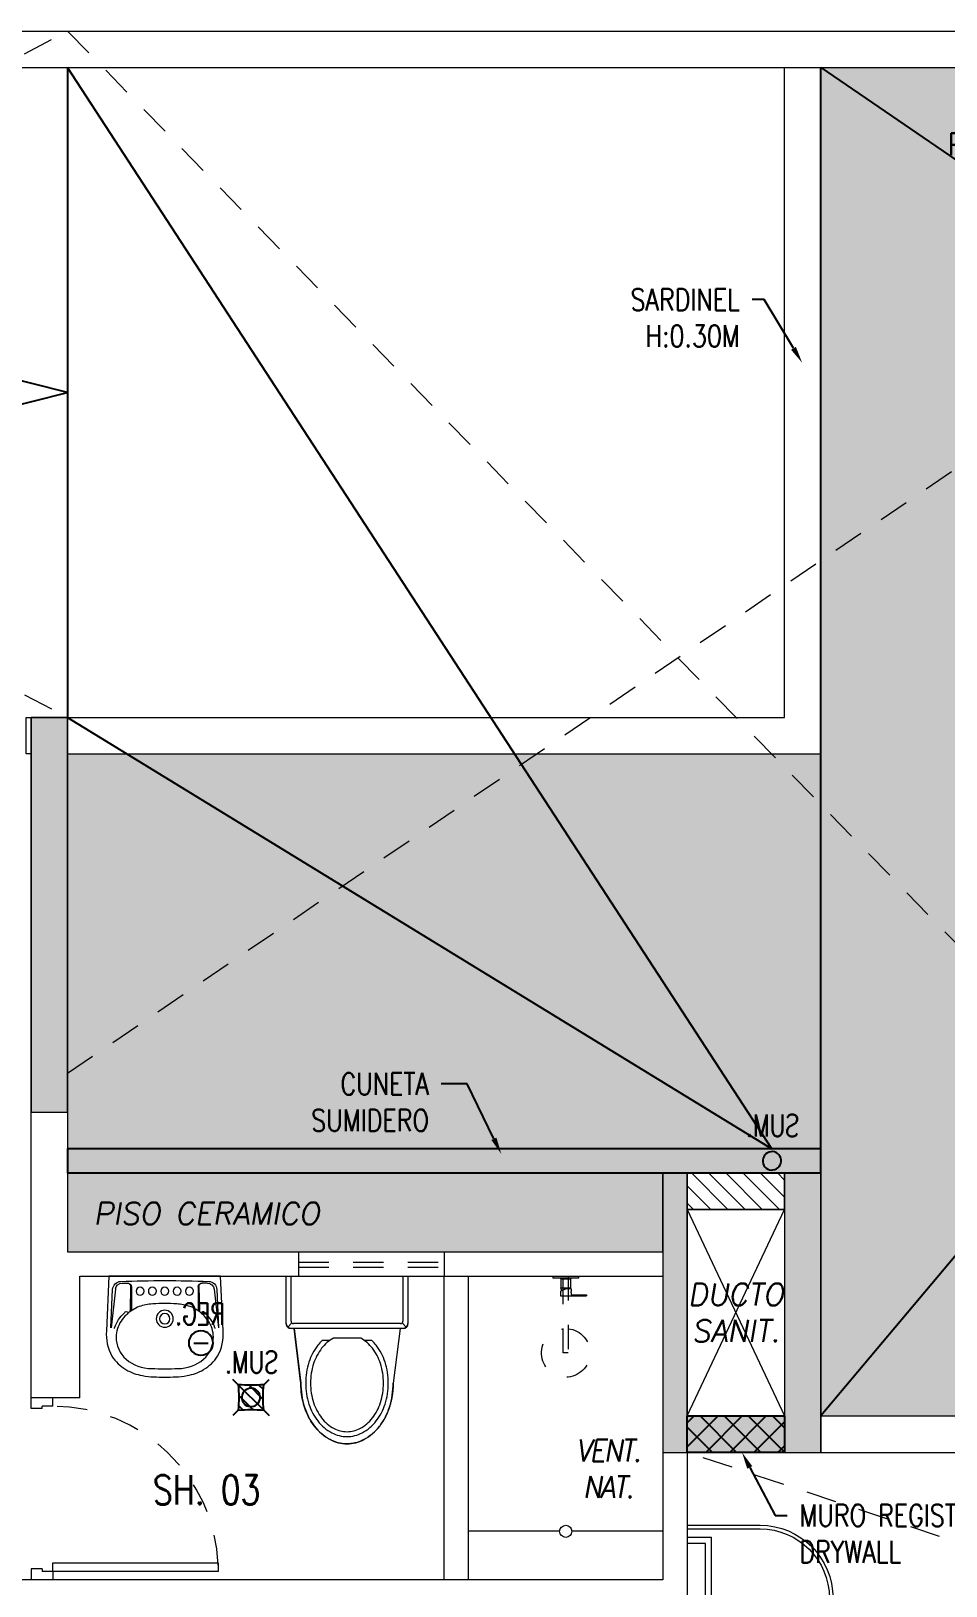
# Model space of a CAD drawing. Header units: millimetres. Extents: x -3 to 53, y -110 to 39.
# Drawn here: x 16.6 to 20.36, y -73.06 to -66.66 of the extents above; entities that cross this region are included whole.
import ezdxf
from ezdxf import colors
from ezdxf.entities.mleader import LeaderData, LeaderLine
from ezdxf.enums import TextEntityAlignment as Align
from ezdxf.math import Vec2, Vec3

# ---------------------------------------------------------------- set-up
doc = ezdxf.new("R2010")
doc.units = ezdxf.units.MM
doc.linetypes.add('HIDDEN2', pattern=[0.1875, 0.125, -0.0625])
for name, color, linetype in [('A-EST HATCH', 8, 'Continuous'), ('A-EST PLACAS', 8, 'Continuous'), ('A-EST VIGAS', 8, 'HIDDEN2'), ('A-JARDIN', 8, 'Continuous'), ('A-LINEAS', 8, 'Continuous'), ('A-MURO BAJO', 8, 'Continuous'), ('A-MURO_P14', 8, 'Continuous'), ('A-PROYECCIONES', 8, 'HIDDEN2'), ('A-SANITARIOS', 8, 'Continuous'), ('A-TEXTO-ACABADO PISO', 8, 'Continuous'), ('A-TEXTO-INDICACIONES', 8, 'Continuous'), ('DLP_MOBILIARIO', 8, 'Continuous'), ('DLP_MOBILIARIO FIJO', 8, 'Continuous'), ('DLP_TEXTO AMBIENTE', 8, 'Continuous')]:
    doc.layers.add(name, color=color, linetype=linetype)
doc.layers.add('A-MUROS', color=8, linetype='Continuous', lineweight=30)
doc.styles.add('ROMANS', font='ROMANS.shx', dxfattribs={"oblique": 10})
doc.styles.add('TXT_COTAS', font='romans.shx', dxfattribs={"width": 0.8})

# ---------------------------------------------------------------- blocks, each defined once
blk = doc.blocks.new('TEXTO DUCTOS PT')
at = {"layer": 'A-TEXTO-INDICACIONES', "insert": (18.15, -5.75, 0), "char_height": 0.09, "width": 0.4157, "attachment_point": 5, "style": 'ROMANS'}
blk.add_mtext('\\pxsm1,t16;DUCTO SANIT.', dxfattribs=at)
blk = doc.blocks.new('*U255')
at = {"color": 8}
for p, q in [((-0.0526, 0.0526), (-0.0746, 0.0746)), ((0.0526, 0.0526), (0.0746, 0.0746)), ((-0.0526, -0.0526), (0.0526, 0.0526)), ((-0.051, 0.0331), (-0.0331, 0.051)), ((-0.0501, -0.008), (0.008, 0.05)), ((-0.008, -0.05), (0.0501, 0.008)), ((-0.0526, -0.0526), (-0.0746, -0.0746)), ((0.0331, -0.051), (0.051, -0.0331)), ((0.0526, -0.0526), (0.0746, -0.0746))]:
    blk.add_line(p, q, dxfattribs=at)
for centre, major_axis, start_param, end_param in [((0, 0.5882), (0.1673, 0.5115), 3.359812, 3.55544), ((-0.5912, 0), (-0.5144, 0.1682), 3.360366, 3.554886), ((0, 0), (0.0118, 0.036), 5.813820330443059, 12.09700563762265), ((0.5912, 0), (-0.5144, 0.1682), 0.218773, 0.413293), ((0, -0.5882), (-0.5115, 0.1673), -1.352577, -1.156949)]:
    blk.add_ellipse(centre, major_axis=major_axis, ratio=1, start_param=start_param, end_param=end_param, dxfattribs=at)
at = {"layer": 'A-TEXTO-INDICACIONES', "color": 8, "style": 'ROMANS', "width": 0.75}
blk.add_text('SUM.', height=0.09, dxfattribs=at).set_placement((-0.1125, 0.1003))
blk = doc.blocks.new('*U257')
at = {"color": 8, "linetype": 'Continuous'}
blk.add_line((0.0296, 0), (-0.0296, 0), dxfattribs=at)
blk.add_circle((0, 0), 0.05, dxfattribs=at)
at = {"layer": 'A-TEXTO-INDICACIONES', "color": 8, "style": 'ROMANS', "width": 0.75}
blk.add_text('REG.', height=0.09, dxfattribs=at).set_placement((-0.0994, 0.0744))
blk = doc.blocks.new('*U256')
at = {"color": 8}
blk.add_ellipse((0, 0), major_axis=(0.0118, 0.036), ratio=1, start_param=5.813820330443059, end_param=12.09700563762265, dxfattribs=at)
at = {"layer": 'A-TEXTO-INDICACIONES', "color": 8, "style": 'ROMANS', "width": 0.75}
blk.add_text('SUM.', height=0.09, dxfattribs=at).set_placement((-0.1125, 0.1003))
blk = doc.blocks.new('TEXTO AMBIENTES AZ')
at = {"layer": 'A-TEXTO-ACABADO PISO', "color": 8, "lineweight": 0, "insert": (15.9724, -5.2967), "char_height": 0.09, "attachment_point": 2, "style": 'ROMANS'}
blk.add_mtext_dynamic_manual_height_columns('PISO CERAMICO', width=1.20225, gutter_width=12.5, heights=[0], dxfattribs=at)
at = {"layer": 'DLP_TEXTO AMBIENTE', "color": 8, "lineweight": 0, "style": 'ROMANS', "width": 0.8}
blk.add_text('SH. 03', height=0.12, dxfattribs=at).set_placement((15.9725, -6.5393), align=Align.CENTER)
blk = doc.blocks.new('SIFON JET_PLANTA')
at = {"color": 8, "lineweight": 0}
for p, q in [((-0.215, 0.2181, 0), (-0.44, 0.19, 0)), ((-0.215, -0.23, 0), (-0.215, 0.23, 0)), ((-0.2091, 0.2441, 0), (-0.1921, 0.2271, 0)), ((-0.195, 0.25, 0), (0, 0.25, 0)), ((-0.195, -0.22, 0), (-0.195, 0.22, 0)), ((-0.185, 0.23, 0), (0, 0.23, 0)), ((0, 0.25, 0), (0, -0.25, 0)), ((-0.265, 0.0718, 0), (-0.265, 0.1028, 0)), ((-0.255, -0.0562, 0), (-0.255, 0.0562, 0)), ((-0.265, -0.1028, 0), (-0.265, -0.0718, 0)), ((-0.215, -0.2181, 0), (-0.44, -0.19, 0)), ((-0.2091, -0.2441, 0), (-0.1921, -0.2271, 0)), ((0, -0.25, 0), (-0.195, -0.25, 0)), ((0, -0.23, 0), (-0.185, -0.23, 0))]:
    blk.add_line(p, q, dxfattribs=at)
at = {"color": 8, "lineweight": 0, "extrusion": (-2.64698e-23, 6.61744e-24, -1)}
for p, q in [((-0.4322, 0.191, 0), (-0.215, 0.2181, 0)), ((-0.215, 0.2278, 0), (-0.2149, 0.2323, 0)), ((-0.215, 0.2234, 0), (-0.215, 0.2278, 0)), ((-0.215, 0.2181, 0), (-0.215, 0.2234, 0)), ((-0.2149, 0.2323, 0), (-0.2142, 0.2356, 0)), ((-0.2142, 0.2356, 0), (-0.2129, 0.239, 0)), ((-0.2129, 0.239, 0), (-0.211, 0.2419, 0)), ((-0.211, 0.2419, 0), (-0.2091, 0.2441, 0)), ((-0.2091, 0.2441, 0), (-0.2077, 0.2455, 0)), ((-0.2077, 0.2455, 0), (-0.2055, 0.247, 0)), ((-0.2055, 0.247, 0), (-0.2007, 0.2492, 0)), ((-0.2007, 0.2492, 0), (-0.195, 0.25, 0)), ((-0.195, 0.25, 0), (-0.195, 0.25, 0)), ((-0.195, 0.25, 0), (-0.1605, 0.25, 0)), ((-0.1605, 0.25, 0), (-0.0975, 0.25, 0)), ((-0.0975, 0.25, 0), (-0.0323, 0.25, 0)), ((-0.0323, 0.25, 0), (0, 0.25, 0)), ((0, 0.25, 0), (0, -0.25, 0)), ((-0.6251, 0.1276, 0), (-0.6206, 0.1314, 0)), ((-0.6206, 0.1314, 0), (-0.6168, 0.1344, 0)), ((-0.6168, 0.1344, 0), (-0.6106, 0.1389, 0)), ((-0.6106, 0.1389, 0), (-0.6061, 0.142, 0)), ((-0.6061, 0.142, 0), (-0.6, 0.1461, 0)), ((-0.6, 0.1461, 0), (-0.5963, 0.1484, 0)), ((-0.5963, 0.1484, 0), (-0.5908, 0.1517, 0)), ((-0.5908, 0.1517, 0), (-0.5862, 0.1543, 0)), ((-0.5862, 0.1543, 0), (-0.5794, 0.158, 0)), ((-0.5794, 0.158, 0), (-0.5693, 0.1629, 0)), ((-0.5693, 0.1629, 0), (-0.5517, 0.1703, 0)), ((-0.5517, 0.1703, 0), (-0.5465, 0.1722, 0)), ((-0.5465, 0.1722, 0), (-0.5385, 0.1749, 0)), ((-0.5385, 0.1749, 0), (-0.5346, 0.176, 0)), ((-0.5346, 0.176, 0), (-0.5265, 0.1784, 0)), ((-0.5265, 0.1784, 0), (-0.5216, 0.1797, 0)), ((-0.5216, 0.1797, 0), (-0.5148, 0.1813, 0)), ((-0.5148, 0.1813, 0), (-0.5079, 0.1829, 0)), ((-0.5079, 0.1829, 0), (-0.5016, 0.1842, 0)), ((-0.5016, 0.1842, 0), (-0.4865, 0.1867, 0)), ((-0.4865, 0.1867, 0), (-0.4763, 0.188, 0)), ((-0.4763, 0.188, 0), (-0.4726, 0.1884, 0)), ((-0.4726, 0.1884, 0), (-0.4636, 0.1892, 0)), ((-0.4636, 0.1892, 0), (-0.4549, 0.1897, 0)), ((-0.4549, 0.1897, 0), (-0.449, 0.1899, 0)), ((-0.449, 0.1899, 0), (-0.44, 0.19, 0)), ((-0.44, 0.19, 0), (-0.4322, 0.191, 0)), ((-0.6779, 0.0582, 0), (-0.6745, 0.0655, 0)), ((-0.6745, 0.0655, 0), (-0.6722, 0.0699, 0)), ((-0.6745, 0.0655, 0), (-0.6745, 0.0655, 0)), ((-0.6722, 0.0699, 0), (-0.6705, 0.0728, 0)), ((-0.6705, 0.0728, 0), (-0.669, 0.0755, 0)), ((-0.669, 0.0755, 0), (-0.6672, 0.0785, 0)), ((-0.6672, 0.0785, 0), (-0.665, 0.082, 0)), ((-0.665, 0.082, 0), (-0.6634, 0.0845, 0)), ((-0.6634, 0.0845, 0), (-0.6611, 0.088, 0)), ((-0.6611, 0.088, 0), (-0.657, 0.0936, 0)), ((-0.657, 0.0936, 0), (-0.6534, 0.0984, 0)), ((-0.657, 0.0936, 0), (-0.657, 0.0936, 0)), ((-0.6534, 0.0984, 0), (-0.6503, 0.1023, 0)), ((-0.6534, 0.0984, 0), (-0.6534, 0.0984, 0)), ((-0.6503, 0.1023, 0), (-0.6453, 0.108, 0)), ((-0.6453, 0.108, 0), (-0.6386, 0.1152, 0)), ((-0.6386, 0.1152, 0), (-0.6326, 0.121, 0)), ((-0.6326, 0.121, 0), (-0.6299, 0.1235, 0)), ((-0.6299, 0.1235, 0), (-0.6251, 0.1276, 0)), ((-0.69, 0, 0), (-0.6899, 0.0044, 0)), ((-0.6899, 0.0044, 0), (-0.6897, 0.0096, 0)), ((-0.6897, 0.0096, 0), (-0.6893, 0.014, 0)), ((-0.6893, 0.014, 0), (-0.6887, 0.0194, 0)), ((-0.6887, 0.0194, 0), (-0.6881, 0.0236, 0)), ((-0.6881, 0.0236, 0), (-0.6872, 0.0284, 0)), ((-0.6881, 0.0236, 0), (-0.6881, 0.0236, 0)), ((-0.6872, 0.0284, 0), (-0.6867, 0.031, 0)), ((-0.6867, 0.031, 0), (-0.6855, 0.0361, 0)), ((-0.6855, 0.0361, 0), (-0.6838, 0.0421, 0)), ((-0.6855, 0.0361, 0), (-0.6855, 0.0361, 0)), ((-0.6838, 0.0421, 0), (-0.6819, 0.048, 0)), ((-0.6838, 0.0421, 0), (-0.6838, 0.0421, 0)), ((-0.6819, 0.048, 0), (-0.6804, 0.0521, 0)), ((-0.6804, 0.0521, 0), (-0.6793, 0.0547, 0)), ((-0.6793, 0.0547, 0), (-0.6779, 0.0582, 0)), ((-0.6899, -0.0065, 0), (-0.69, 0, 0)), ((-0.6896, -0.0111, 0), (-0.6899, -0.0065, 0)), ((-0.6891, -0.0164, 0), (-0.6896, -0.0111, 0)), ((-0.6881, -0.0232, 0), (-0.6891, -0.0164, 0)), ((-0.6876, -0.0264, 0), (-0.6881, -0.0232, 0)), ((-0.687, -0.0296, 0), (-0.6876, -0.0264, 0)), ((-0.6864, -0.0321, 0), (-0.687, -0.0296, 0)), ((-0.6855, -0.0361, 0), (-0.6864, -0.0321, 0)), ((-0.6838, -0.0419, 0), (-0.6855, -0.0361, 0)), ((-0.6827, -0.0457, 0), (-0.6838, -0.0419, 0)), ((-0.6814, -0.0492, 0), (-0.6827, -0.0457, 0)), ((-0.6803, -0.0522, 0), (-0.6814, -0.0492, 0)), ((-0.6792, -0.0551, 0), (-0.6803, -0.0522, 0)), ((-0.6779, -0.0581, 0), (-0.6792, -0.0551, 0)), ((-0.677, -0.0602, 0), (-0.6779, -0.0581, 0)), ((-0.6751, -0.0642, 0), (-0.677, -0.0602, 0)), ((-0.6722, -0.0699, 0), (-0.6751, -0.0642, 0)), ((-0.6706, -0.0727, 0), (-0.6722, -0.0699, 0)), ((-0.6679, -0.0774, 0), (-0.6706, -0.0727, 0)), ((-0.6646, -0.0826, 0), (-0.6679, -0.0774, 0)), ((-0.6623, -0.0862, 0), (-0.6646, -0.0826, 0)), ((-0.6599, -0.0897, 0), (-0.6623, -0.0862, 0)), ((-0.6554, -0.0958, 0), (-0.6599, -0.0897, 0)), ((-0.6494, -0.1032, 0), (-0.6554, -0.0958, 0)), ((-0.6458, -0.1074, 0), (-0.6494, -0.1032, 0)), ((-0.64, -0.1137, 0), (-0.6458, -0.1074, 0)), ((-0.6379, -0.1158, 0), (-0.64, -0.1137, 0)), ((-0.6347, -0.119, 0), (-0.6379, -0.1158, 0)), ((-0.6335, -0.1201, 0), (-0.6347, -0.119, 0)), ((-0.6347, -0.119, 0), (-0.6347, -0.119, 0)), ((-0.6318, -0.1217, 0), (-0.6335, -0.1201, 0)), ((-0.6305, -0.123, 0), (-0.6318, -0.1217, 0)), ((-0.6318, -0.1217, 0), (-0.6318, -0.1217, 0)), ((-0.6288, -0.1244, 0), (-0.6305, -0.123, 0)), ((-0.6276, -0.1255, 0), (-0.6288, -0.1244, 0)), ((-0.6262, -0.1268, 0), (-0.6276, -0.1255, 0)), ((-0.6245, -0.1281, 0), (-0.6262, -0.1268, 0)), ((-0.6235, -0.1291, 0), (-0.6245, -0.1281, 0)), ((-0.6245, -0.1281, 0), (-0.6245, -0.1281, 0)), ((-0.6223, -0.13, 0), (-0.6235, -0.1291, 0)), ((-0.6215, -0.1307, 0), (-0.6223, -0.13, 0)), ((-0.6204, -0.1315, 0), (-0.6215, -0.1307, 0)), ((-0.6193, -0.1324, 0), (-0.6204, -0.1315, 0)), ((-0.6179, -0.1335, 0), (-0.6193, -0.1324, 0)), ((-0.6168, -0.1344, 0), (-0.6179, -0.1335, 0)), ((-0.6153, -0.1355, 0), (-0.6168, -0.1344, 0)), ((-0.6142, -0.1363, 0), (-0.6153, -0.1355, 0)), ((-0.612, -0.1379, 0), (-0.6142, -0.1363, 0)), ((-0.6086, -0.1403, 0), (-0.612, -0.1379, 0)), ((-0.607, -0.1415, 0), (-0.6086, -0.1403, 0)), ((-0.6058, -0.1422, 0), (-0.607, -0.1415, 0)), ((-0.6039, -0.1435, 0), (-0.6058, -0.1422, 0)), ((-0.602, -0.1448, 0), (-0.6039, -0.1435, 0)), ((-0.6004, -0.1458, 0), (-0.602, -0.1448, 0)), ((-0.5987, -0.1469, 0), (-0.6004, -0.1458, 0)), ((-0.5964, -0.1483, 0), (-0.5987, -0.1469, 0)), ((-0.595, -0.1492, 0), (-0.5964, -0.1483, 0)), ((-0.5936, -0.15, 0), (-0.595, -0.1492, 0)), ((-0.5918, -0.1511, 0), (-0.5936, -0.15, 0)), ((-0.5896, -0.1524, 0), (-0.5918, -0.1511, 0)), ((-0.5871, -0.1538, 0), (-0.5896, -0.1524, 0)), ((-0.5833, -0.1559, 0), (-0.5871, -0.1538, 0)), ((-0.5781, -0.1587, 0), (-0.5833, -0.1559, 0)), ((-0.5759, -0.1598, 0), (-0.5781, -0.1587, 0)), ((-0.5738, -0.1608, 0), (-0.5759, -0.1598, 0)), ((-0.5702, -0.1625, 0), (-0.5738, -0.1608, 0)), ((-0.5675, -0.1637, 0), (-0.5702, -0.1625, 0)), ((-0.5659, -0.1645, 0), (-0.5675, -0.1637, 0)), ((-0.5644, -0.1652, 0), (-0.5659, -0.1645, 0)), ((-0.5614, -0.1664, 0), (-0.5644, -0.1652, 0)), ((-0.5598, -0.1671, 0), (-0.5614, -0.1664, 0)), ((-0.5568, -0.1683, 0), (-0.5598, -0.1671, 0)), ((-0.5543, -0.1693, 0), (-0.5568, -0.1683, 0)), ((-0.551, -0.1706, 0), (-0.5543, -0.1693, 0)), ((-0.5491, -0.1713, 0), (-0.551, -0.1706, 0)), ((-0.5465, -0.1722, 0), (-0.5491, -0.1713, 0)), ((-0.5449, -0.1728, 0), (-0.5465, -0.1722, 0)), ((-0.5428, -0.1735, 0), (-0.5449, -0.1728, 0)), ((-0.5412, -0.174, 0), (-0.5428, -0.1735, 0)), ((-0.5385, -0.1749, 0), (-0.5412, -0.174, 0)), ((-0.5352, -0.1759, 0), (-0.5385, -0.1749, 0)), ((-0.5385, -0.1749, 0), (-0.5385, -0.1749, 0)), ((-0.5321, -0.1768, 0), (-0.5352, -0.1759, 0)), ((-0.5296, -0.1775, 0), (-0.5321, -0.1768, 0)), ((-0.5267, -0.1783, 0), (-0.5296, -0.1775, 0)), ((-0.5238, -0.1791, 0), (-0.5267, -0.1783, 0)), ((-0.5267, -0.1783, 0), (-0.5267, -0.1783, 0)), ((-0.5217, -0.1796, 0), (-0.5238, -0.1791, 0)), ((-0.5177, -0.1807, 0), (-0.5217, -0.1796, 0)), ((-0.5151, -0.1813, 0), (-0.5177, -0.1807, 0)), ((-0.5118, -0.1821, 0), (-0.5151, -0.1813, 0)), ((-0.5094, -0.1826, 0), (-0.5118, -0.1821, 0)), ((-0.5066, -0.1832, 0), (-0.5094, -0.1826, 0)), ((-0.5022, -0.184, 0), (-0.5066, -0.1832, 0)), ((-0.4974, -0.1849, 0), (-0.5022, -0.184, 0)), ((-0.495, -0.1854, 0), (-0.4974, -0.1849, 0)), ((-0.4974, -0.1849, 0), (-0.4974, -0.1849, 0)), ((-0.4936, -0.1856, 0), (-0.495, -0.1854, 0)), ((-0.4916, -0.1859, 0), (-0.4936, -0.1856, 0)), ((-0.4884, -0.1864, 0), (-0.4916, -0.1859, 0)), ((-0.4862, -0.1867, 0), (-0.4884, -0.1864, 0)), ((-0.4824, -0.1872, 0), (-0.4862, -0.1867, 0)), ((-0.4812, -0.1874, 0), (-0.4824, -0.1872, 0)), ((-0.4785, -0.1877, 0), (-0.4812, -0.1874, 0)), ((-0.4761, -0.188, 0), (-0.4785, -0.1877, 0)), ((-0.4735, -0.1883, 0), (-0.4761, -0.188, 0)), ((-0.4695, -0.1887, 0), (-0.4735, -0.1883, 0)), ((-0.4651, -0.189, 0), (-0.4695, -0.1887, 0)), ((-0.4639, -0.1891, 0), (-0.4651, -0.189, 0)), ((-0.4651, -0.189, 0), (-0.4651, -0.189, 0)), ((-0.4619, -0.1893, 0), (-0.4639, -0.1891, 0)), ((-0.4592, -0.1894, 0), (-0.4619, -0.1893, 0)), ((-0.4568, -0.1896, 0), (-0.4592, -0.1894, 0)), ((-0.455, -0.1897, 0), (-0.4568, -0.1896, 0)), ((-0.4518, -0.1898, 0), (-0.455, -0.1897, 0)), ((-0.449, -0.1899, 0), (-0.4518, -0.1898, 0)), ((-0.4467, -0.1899, 0), (-0.449, -0.1899, 0)), ((-0.4428, -0.19, 0), (-0.4467, -0.1899, 0)), ((-0.44, -0.19, 0), (-0.4428, -0.19, 0)), ((-0.215, -0.2181, 0), (-0.44, -0.19, 0)), ((-0.215, -0.227, 0), (-0.215, -0.2181, 0)), ((-0.215, -0.23, 0), (-0.215, -0.227, 0)), ((-0.2147, -0.2335, 0), (-0.215, -0.23, 0)), ((-0.2138, -0.2369, 0), (-0.2147, -0.2335, 0)), ((-0.2126, -0.2395, 0), (-0.2138, -0.2369, 0)), ((-0.2138, -0.2369, 0), (-0.2138, -0.2369, 0)), ((-0.2108, -0.2423, 0), (-0.2126, -0.2395, 0)), ((-0.2126, -0.2395, 0), (-0.2126, -0.2395, 0)), ((-0.2091, -0.2441, 0), (-0.2108, -0.2423, 0)), ((-0.2108, -0.2423, 0), (-0.2108, -0.2423, 0)), ((-0.2108, -0.2423, 0), (-0.2108, -0.2423, 0)), ((-0.209, -0.244, 0), (-0.2091, -0.2441, 0)), ((-0.2067, -0.2462, 0), (-0.209, -0.244, 0)), ((-0.209, -0.244, 0), (-0.209, -0.244, 0)), ((-0.2029, -0.2484, 0), (-0.2067, -0.2462, 0)), ((-0.2067, -0.2462, 0), (-0.2067, -0.2462, 0)), ((-0.1995, -0.2495, 0), (-0.2029, -0.2484, 0)), ((-0.2029, -0.2484, 0), (-0.2029, -0.2484, 0)), ((-0.195, -0.25, 0), (-0.1995, -0.2495, 0)), ((0, -0.25, 0), (-0.195, -0.25, 0))]:
    blk.add_line(p, q, dxfattribs=at)
at = {"color": 8, "lineweight": 0, "elevation": 0}
for points in [[(-0.265, 0.1028, 0.0362), (-0.2844, 0.1202, 0.08725), (-0.3535, 0.1565, 0.077598), (-0.44, 0.17, 0.077598), (-0.5265, 0.1565, 0.08725), (-0.5956, 0.1202, 0.105601), (-0.6443, 0.0627, 0.12364), (-0.66, 0, 0.12364), (-0.6443, -0.0627, 0.105601), (-0.5956, -0.1202, 0.08725), (-0.5265, -0.1565, 0.077598), (-0.44, -0.17, 0.077598)], [(-0.255, 0.0562, 0.100268), (-0.2967, 0.1044, 0.08725), (-0.3596, 0.1374, 0.077598), (-0.44, 0.15, 0.077598), (-0.5204, 0.1374, 0.08725), (-0.5833, 0.1044, 0.105601), (-0.6266, 0.0532, 0.12364), (-0.64, 0, 0.12364), (-0.6266, -0.0532, 0.105601), (-0.5833, -0.1044, 0.08725), (-0.5204, -0.1374, 0.077598), (-0.44, -0.15, 0.077598)], [(-0.44, -0.15, 0.077598), (-0.3596, -0.1374, 0.08725), (-0.2967, -0.1044, 0.100268), (-0.255, -0.0562, 0.12364)], [(-0.44, -0.17, 0.077598), (-0.3535, -0.1565, 0.08725), (-0.2844, -0.1202, 0.0362), (-0.265, -0.1028, 0.12364)]]:
    blk.add_lwpolyline(points, format="xyb", dxfattribs=at)
at = {"color": 8, "lineweight": 0}
for centre, radius, start, end in [((-0.195, 0.23, 0), 0.02, 90, 180), ((-0.185, 0.22, 0), 0.01, 90, 180), ((-0.4939, -0.0273, 0), 0.203, 127.23483, 151.40883), ((-0.4613, -0.0702, 0), 0.257, 107.47412, 127.23483), ((-0.44, -0.1379, 0), 0.3279, 90, 107.47412), ((-0.544, 0, 0), 0.146, 151.40883, 180), ((-0.544, 0, 0), 0.146, 180, 208.59117), ((-0.4939, 0.0273, 0), 0.203, 208.59117, 232.76517), ((-0.4613, 0.0702, 0), 0.257, 232.76517, 252.52588), ((-0.44, 0.1379, 0), 0.3279, 252.52588, 270), ((-0.195, -0.23, 0), 0.02, 180, 270), ((-0.185, -0.22, 0), 0.01, 180, 270)]:
    blk.add_arc(centre, radius, start, end, dxfattribs=at)
blk = doc.blocks.new('BOWL-ITALGRIF_VARADERO_01')
at = {"color": 8, "lineweight": 0}
for p, q in [((-0.2032, -0.1971), (-0.2208, -0.038)), ((0.2032, -0.1971), (0.2208, -0.038)), ((-0.1404, -0.2077), (-0.1424, -0.1083)), ((-0.1375, -0.205), (-0.1375, -0.1117)), ((0.1375, -0.205), (0.1375, -0.1117)), ((0.1404, -0.2077), (0.1424, -0.1083)), ((-0.1753, -0.222), (-0.1544, -0.222)), ((0.1753, -0.222), (0.1544, -0.222))]:
    blk.add_line(p, q, dxfattribs=at)
for points in [[(-0.0917, 0.1589, -0.02989), (-0.0456, 0.1646, -0.007822), (0.0456, 0.1646, -0.02989), (0.0918, 0.1589, -0.091737), (0.1601, 0.1343, -0.112496), (0.2175, 0.0792, -0.147885), (0.2402, -0.0257), (0.23, -0.25), (-0.23, -0.25), (-0.2402, -0.0257, -0.147885), (-0.2175, 0.0792, -0.112496), (-0.1601, 0.1343, -0.091737)], [(-0.0496, -0.1363, -0.062677), (-0.1048, -0.1249, -0.110639), (-0.1576, -0.091, -0.120976), (-0.195, -0.0344, -0.061198), (-0.2, 0, -0.21707), (-0.1593, 0.092, -0.174983), (-0.0545, 0.1298, -0.010618), (0, 0.131, -0.010618), (0.0545, 0.1298, -0.174983), (0.1593, 0.092, -0.21707), (0.2, 0, -0.061198), (0.195, -0.0344, -0.120976), (0.1576, -0.091, -0.110639), (0.1048, -0.1249, -0.062677), (0.0496, -0.1363, -0.017583), (0, -0.138, -0.017583)]]:
    blk.add_lwpolyline(points, format="xyb", close=True, dxfattribs=at)
for points in [[(-0.2216, -0.0381), (-0.2145, -0.1954, 0.390823), (-0.1807, -0.2288, 0.017524), (0.1807, -0.2288, 0.390823), (0.2145, -0.1954), (0.2216, -0.0381)], [(-0.2072, -0.035, 0.005), (-0.2064, -0.038, 0.121292), (-0.166, -0.0996, 0.007977), (-0.1624, -0.1031)], [(0.2072, -0.035, -0.005), (0.2064, -0.038, -0.121292), (0.166, -0.0996, -0.007977), (0.1624, -0.1031)]]:
    blk.add_lwpolyline(points, format="xyb", dxfattribs=at)
for centre, radius in [((0, -0.075), 0.035), ((0, -0.075), 0.0215), ((-0.1015, -0.1885), 0.0165), ((-0.051, -0.1885), 0.0165), ((0, -0.1885), 0.0165), ((0.051, -0.1885), 0.0165), ((0.1015, -0.1885), 0.0165)]:
    blk.add_circle(centre, radius, dxfattribs=at)
for centre, radius, start, end in [((-0.1583, -0.0987), 0.006, 226.64309, 46.64309), ((-0.1404, -0.1083), 0.002, 54.36186, 181.13739), ((-0.1355, -0.1117), 0.002, 56.71088, 180), ((0.1048, -0.1249), 9.094947017729287e-16, 0, 217.6714), ((0.1355, -0.1117), 0.002, 0, 123.28912), ((0.1404, -0.1083), 0.002, 358.86261, 125.63814), ((0.1583, -0.0987), 0.006, 133.35691, 313.35691), ((-0.1753, -0.194), 0.028, 186.31112, 270), ((-0.1545, -0.205), 0.017, 270, 0), ((-0.1544, -0.208), 0.014, 270, 1.13739), ((0.1545, -0.205), 0.017, 180, 270), ((0.1544, -0.208), 0.014, 178.86261, 270), ((0.1753, -0.194), 0.028, 270, 353.68888)]:
    blk.add_arc(centre, radius, start, end, dxfattribs=at)
blk = doc.blocks.new('ducha marsano')
at = {"color": 8, "linetype": 'HIDDEN2', "lineweight": 0, "ltscale": 0.5, "extrusion": (-4.9425e-10, -7.91123e-10, -1)}
for p, q in [((-0.01, 0), (0.01, 0)), ((0.01, 0), (0.01, -0.3155)), ((-0.0205, -0.08), (-0.0205, -0.0601)), ((-0.0155, -0.058), (-0.0157, -0.058)), ((-0.01, -0.3155), (-0.01, 0)), ((0.0225, -0.0515), (-0.0001, -0.0515)), ((0.0225, -0.0515), (0.0225, -0.0627)), ((0.021, -0.0815), (-0.019, -0.0815)), ((0.025, -0.0815), (0.021, -0.0815)), ((0.0225, -0.0682), (0.0225, -0.077)), ((0.0225, -0.077), (0.025, -0.077)), ((0.025, -0.077), (0.0771, -0.077)), ((0.0771, -0.0815), (0.025, -0.0815)), ((0.0771, -0.077), (0.0816, -0.077)), ((0.0816, -0.0815), (0.0771, -0.0815)), ((0.0816, -0.077), (0.082, -0.077)), ((0.082, -0.0815), (0.0816, -0.0815)), ((0.082, -0.077), (0.084, -0.077)), ((0.084, -0.0815), (0.082, -0.0815)), ((0.0855, -0.0785), (0.0855, -0.08)), ((0.01, -0.3155), (-0.01, -0.3155))]:
    blk.add_line(p, q, dxfattribs=at)
for centre, radius, start, end in [((-0.0004, -0.0462), 0.02, 323.95812, 354.92979), ((0.0004, -0.0462), 0.02, 185.07021, 195.2705), ((0.019, -0.08), 0.0015, 270, 360), ((-0.084, -0.0785), 0.0015, 90, 180), ((-0.084, -0.08), 0.0015, 180, 270), ((0, -0.3155), 0.1, 95.73917, 84.26083)]:
    blk.add_arc(centre, radius, start, end, dxfattribs=at)
at = {"color": 8, "linetype": 'HIDDEN2', "lineweight": 0, "ltscale": 0.5, "extrusion": (-4.94252e-10, -7.91124e-10, -1)}
blk.add_ellipse((0, -0.0515), major_axis=(-0.0225, -0.0095), ratio=0.001448, start_param=0.425436, end_param=1.567366, dxfattribs=at)
at = {"color": 8, "linetype": 'HIDDEN2', "lineweight": 0, "ltscale": 0.5}
for points, degree in [([(-0.0305, 0), (0, 0), (0.0305, 0)], 2), ([(0.0305, 0), (0.0415, 0), (0.0525, 0)], 2), ([(0.0525, 0), (0.0525, -0.0038), (0.0525, -0.0075)], 2), ([(-0.0525, 0), (-0.0525, -0.0038), (-0.0525, -0.0075)], 2), ([(-0.0525, 0), (-0.0415, 0), (-0.0305, 0)], 2), ([(-0.0525, -0.0075), (-0.0525, -0.0075), (-0.0525, -0.0075)], 2), ([(0.0305, -0.008), (0, -0.008), (-0.0305, -0.008)], 2), ([(-0.0215, -0.008), (-0.0215, -0.0093), (-0.0215, -0.0105)], 2), ([(-0.021, -0.011), (-0.007, -0.011), (0.007, -0.011), (0.021, -0.011)], 3), ([(-0.02, -0.011), (-0.02, -0.0294), (-0.02, -0.0477)], 2), ([(-0.0197, -0.048), (0, -0.048), (0.0197, -0.048)], 2), ([(0.02, -0.011), (0.02, -0.0294), (0.02, -0.0477)], 2), ([(0.0215, -0.008), (0.0215, -0.0093), (0.0215, -0.0105)], 2)]:
    blk.add_open_spline(points, degree=degree, dxfattribs=at)
for points, weights in [([(-0.0525, -0.0075), (-0.0525, -0.0075), (-0.0525, -0.0075)], [1, 0.990847086912, 0.982266230892]), ([(-0.052, -0.008), (-0.0525, -0.008), (-0.0525, -0.0075)], [1, 0.707106781193, 1]), ([(-0.0215, -0.0105), (-0.0215, -0.011), (-0.021, -0.011)], [1, 0.70710678154, 1]), ([(-0.02, -0.0477), (-0.02, -0.048), (-0.0197, -0.048)], [1, 0.707106780138, 1]), ([(0.02, -0.0477), (0.02, -0.048), (0.0197, -0.048)], [1, 0.707106779703, 1]), ([(0.0211, -0.011), (0.0211, -0.011), (0.021, -0.011)], [1, 0.992411795776, 1]), ([(0.052, -0.008), (0.0521, -0.008), (0.0521, -0.008)], [1, 0.992411795771, 1])]:
    blk.add_rational_spline(points, weights, degree=2, dxfattribs=at)
for points, knots in [([(-0.0305, -0.008), (-0.0332, -0.008), (-0.0374, -0.008), (-0.0424, -0.008), (-0.0458, -0.008), (-0.0486, -0.008), (-0.0512, -0.008), (-0.052, -0.008), (-0.052, -0.008)], [0, 0, 0, 0, 8.104572, 12.495263, 16.885954, 21.276645, 25.667336, 33.771908, 33.771908, 33.771908, 33.771908]), ([(0.0225, -0.0682), (0.0225, -0.0682), (0.0225, -0.0682), (0.0225, -0.0679), (0.0224, -0.0677), (0.0224, -0.0672), (0.0224, -0.0669), (0.0223, -0.0662), (0.0223, -0.0658), (0.0223, -0.0652), (0.0223, -0.0648), (0.0224, -0.0641), (0.0224, -0.0638), (0.0224, -0.0633), (0.0225, -0.0631), (0.0225, -0.0628), (0.0225, -0.0627), (0.0225, -0.0627)], [0.4148436, 0.4148436, 0.4148436, 0.4148436, 0.5185541, 0.5185541, 0.6222645, 0.6222645, 0.7259759, 0.7259759, 0.8296873, 0.8296873, 0.9333987, 0.9333987, 1.03711, 1.03711, 1.1408205, 1.1408205, 1.2445309, 1.2445309, 1.2445309, 1.2445309]), ([(0.052, -0.008), (0.052, -0.008), (0.0512, -0.008), (0.0486, -0.008), (0.0458, -0.008), (0.0424, -0.008), (0.0374, -0.008), (0.0332, -0.008), (0.0305, -0.008)], [0, 0, 0, 0, 8.104572, 12.495263, 16.885954, 21.276645, 25.667336, 33.771908, 33.771908, 33.771908, 33.771908])]:
    blk.add_open_spline(points, degree=3, knots=knots, dxfattribs=at)
for points, weights, degree, knots in [([(0.0211, -0.011), (0.0211, -0.011), (0.0211, -0.011), (0.0211, -0.011), (0.0214, -0.0109), (0.0215, -0.0107), (0.0215, -0.0105)], [0.918641037743, 0.918640949346, 0.918640860949, 0.918640772552, 0.789223156395, 0.789223156395, 0.918640772552], 3, [0.1238988, 0.1238988, 0.1238988, 0.1238988, 0.1238993, 0.1238993, 0.1238993, 0.78603, 0.78603, 0.78603, 0.78603]), ([(0.0521, -0.008), (0.0521, -0.008), (0.0521, -0.008), (0.0525, -0.0079), (0.0525, -0.0075)], [0.918641037749, 0.918640905153, 0.918640772558, 0.724517853988, 0.918640772558], 2, [0.1238988, 0.1238988, 0.1238988, 0.1238993, 0.1238993, 0.7860311, 0.7860311, 0.7860311])]:
    blk.add_rational_spline(points, weights, degree=degree, knots=knots, dxfattribs=at)
blk = doc.blocks.new('*U144')
at = {"color": 8, "lineweight": 0}
for p, q in [((0.01, 0.705), (0.01, 0.75)), ((0.055, 0.705), (0.01, 0.705)), ((0.1, 0.715), (0.055, 0.715)), ((0.055, 0.705), (0.055, 0.715)), ((0.1, 0.715), (0.1, 0.75)), ((0.055, 0.045), (0.01, 0.045)), ((0.01, 0.045), (0.01, 0)), ((0.055, 0.045), (0.055, 0.035)), ((0.1, 0.035), (0.055, 0.035)), ((0.1, 0.035), (0.1, 0))]:
    blk.add_line(p, q, dxfattribs=at)
blk.add_lwpolyline([(0.78, 0.07), (0.78, 0.035), (0.1, 0.035), (0.1, 0.07)], close=True, dxfattribs=at)
at = {"color": 8, "linetype": 'HIDDEN2', "lineweight": 0}
blk.add_arc((0.0996, 0.0341), 0.6809, 2.23015, 89.96723, dxfattribs=at)
blk = doc.blocks.new('DPTO 75_D2')
at = {"layer": 'A-EST VIGAS', "color": 8, "lineweight": 0}
for p, q in [((5.55, 0.825), (5.55, 0.725)), ((5.55, 0.7827, 0), (6.15, 0.7827, 0)), ((6.15, 0.825), (6.15, 0.725)), ((5.55, 0.7627, 0), (6.15, 0.7627, 0))]:
    blk.add_line(p, q, dxfattribs=at)
at = {"layer": 'A-LINEAS', "color": 8, "lineweight": 0}
for p, q in [((7.15, 0.15, 0), (7.55, 1)), ((7.15, 1, 0), (7.55, 0.15, 0)), ((6.625, -0.325), (6.25, -0.325)), ((7.05, -0.325), (6.675, -0.325))]:
    blk.add_line(p, q, dxfattribs=at)
blk.add_circle((6.65, -0.325), 0.025, dxfattribs=at)
at = {"layer": 'A-MURO BAJO', "color": 8, "lineweight": 0}
for p, q in [((-1.8, 5.85), (10.9, 5.85)), ((-0.75, 5.7), (10.75, 5.7)), ((6.15, -0.525), (6.15, 0.725)), ((6.25, -0.525), (6.25, 0.725))]:
    blk.add_line(p, q, dxfattribs=at)
at = {"layer": 'A-MUROS', "color": 8, "lineweight": 0}
for p, q in [((4.45, 3.0251), (4.6, 3.0251)), ((4.45, 0.725), (4.45, 3.0251)), ((4.6, 3.0251), (4.6, 0.825)), ((7.7, 1.15, 0), (7.05, 1.15, 0)), ((7.05, 0.825), (7.05, 1.15, 0)), ((7.7, 1.15, 0), (7.7, 0)), ((7.15, 1, 0), (7.15, 0.15)), ((7.55, 1, 0), (7.15, 1, 0)), ((7.55, 1, 0), (7.55, 0.15)), ((4.6, 0.825), (7.05, 0.825)), ((4.45, 0.225), (4.45, 0.725)), ((4.65, 0.225), (4.65, 0.725)), ((4.65, 0.725), (7.05, 0.725)), ((7.05, 0.725), (7.05, -0.525)), ((4.65, 0.225), (4.45, 0.225)), ((7.15, 0.15), (7.55, 0.15)), ((7.7, 0.15), (10.1502, 0.15)), ((7.15, 0), (7.15, -0.6)), ((7.15, 0), (10.75, 0)), ((7.05, -0.525), (-1.65, -0.525))]:
    blk.add_line(p, q, dxfattribs=at)
at = {"layer": 'A-PROYECCIONES', "color": 8, "lineweight": 0}
for p, q in [((-0.75, 5.85), (4.6, 3.0251)), ((-0.75, 3.0251), (4.6, 5.85)), ((4.6, 1.5606), (10.9, 5.85)), ((4.6, 5.85), (10.15, 0.15))]:
    blk.add_line(p, q, dxfattribs=at)
at = {"layer": 'DLP_MOBILIARIO FIJO', "color": 8, "lineweight": 0}
blk.add_lwpolyline([(4.45, 2.8751), (4.43, 2.8751), (4.43, 3.0251), (4.45, 3.0251)], close=True, dxfattribs=at)
at = {"layer": 'A-SANITARIOS', "color": 8, "lineweight": 0, "xscale": -1, "rotation": 180}
blk.add_blockref('BOWL-ITALGRIF_VARADERO_01', (5, 0.475, 0), dxfattribs=at)
at = {"layer": 'A-SANITARIOS', "color": 8, "lineweight": 0, "extrusion": (4.49068e-08, -3.60286e-08, 1), "rotation": 90.00000133122327}
blk.add_blockref('SIFON JET_PLANTA', (5.75, 0.725, 0), dxfattribs=at)
at = {"layer": 'A-SANITARIOS', "color": 8, "lineweight": 0, "extrusion": (-4.9425e-10, -7.91123e-10, -1), "xscale": -0.9999999999999992, "rotation": 359.9999992996426}
blk.add_blockref('ducha marsano', (-6.65, 0.725, 0), dxfattribs=at)
at = {"layer": 'DLP_MOBILIARIO', "color": 8, "lineweight": 0}
blk.add_blockref('*U144', (4.44, -0.525), dxfattribs=at)
blk = doc.blocks.new('Estruc_AZ')
at = {"layer": 'A-EST HATCH', "lineweight": 0}
h = blk.add_hatch(color=8, dxfattribs=at)
h.dxf.hatch_style = 1
h.paths.add_polyline_path([(-16.75, -6.125), (-16.75, -7.7501), (-16.6, -7.7501), (-16.6, -6.125)])
h.paths.add_polyline_path([(-16.75, -2.125), (-16.75, -0.4999), (-16.6, -0.4999), (-16.6, -2.125)])
h = blk.add_hatch(color=8, dxfattribs=at)
h.dxf.hatch_style = 1
h.paths.add_polyline_path([(-19.2001, -3.525), (-19.85, -3.525), (-19.85, -2.375), (-19.7, -2.375), (-19.7, -3.375), (-19.3, -3.375), (-19.3, -2.375), (-19.2, -2.375)])
h.paths.add_polyline_path([(-19.2, -5.875), (-19.2, -4.725), (-20.3, -4.725), (-20.3, -5.875), (-20.15, -5.875), (-20.15, -4.875), (-19.3, -4.875), (-19.3, -5.875)])
at = {"layer": 'A-EST PLACAS', "color": 8, "lineweight": 0}
blk.add_lwpolyline([(-16.75, -2.125), (-16.75, -0.4999), (-16.6, -0.4999), (-16.6, -2.125)], close=True, dxfattribs=at)
blk.add_lwpolyline([(-19.2001, -3.525), (-19.85, -3.525), (-19.85, -2.375), (-19.7, -2.375), (-19.7, -3.375), (-19.3, -3.375), (-19.3, -2.375), (-19.2, -2.375), (-19.2001, -3.525)], dxfattribs=at)
blk = doc.blocks.new('TEXTO NOTAS AZ')
at = {"layer": 'A-TEXTO-INDICACIONES', "color": 8, "lineweight": 0, "insert": (17.625, -6.3926), "char_height": 0.09, "width": 0.4157, "attachment_point": 5, "style": 'ROMANS'}
blk.add_mtext('\\pxsm1,qc,t16;{\\W0.9;\\T0.9;VENT. NAT.}', dxfattribs=at)
at = {"layer": 'A-TEXTO-INDICACIONES', "color": 8, "lineweight": 0}
ml = blk.add_multileader_mtext('Standard', dxfattribs=at)
ml.set_content('\\pxsm1;PARAPETO\\P\\pt16;H:1.40M', color=8, style='TXT_COTAS')
ml.set_leader_properties(color=7)
ml.build(insert=Vec2(0, 0))
ml.multileader.update_dxf_attribs({"dogleg_length": 0.05, "arrow_head_size": 0.07})
ctx = ml.context
ctx.base_point, ctx.char_height, ctx.arrow_head_size, ctx.landing_gap_size, ctx.plane_origin = Vec3(18.9447, -0.9404), 0.09, 0.07, 0.05, Vec3(19.9993, -0.8635)
ctx.text_align_type = 2
notes = []
notes.append((ctx, [(0, (1, 1, 0), (19.6056, -0.9404), (-1, 0), 0.05, [(0, [(19.8642, -0.5546)], 0, [])])]))
ctx.mtext.insert, ctx.mtext.width, ctx.mtext.defined_height, ctx.mtext.alignment, ctx.mtext.flow_direction = Vec3(19.5056, -0.8954), 1.024058, 0.5146, 3, 5
ml = blk.add_multileader_mtext('Standard', dxfattribs=at)
ml.set_content('\\pxsm1,t16;SARDINEL H:0.30M', color=8, style='TXT_COTAS')
ml.set_leader_properties(color=7)
ml.build(insert=Vec2(0, 0))
ml.multileader.update_dxf_attribs({"dogleg_length": 0.05, "arrow_head_size": 0.07})
ctx = ml.context
ctx.base_point, ctx.char_height, ctx.arrow_head_size, ctx.landing_gap_size, ctx.plane_origin = Vec3(17.6302, -1.5801), 0.09, 0.07, 0.05, Vec3(17.1938, -1.5317)
ctx.text_align_type = 2
notes.append((ctx, [(1, (1, 1, 0), (18.2671, -1.5801), (-1, 0), 0.05, [(0, [(18.4233, -1.8407)], 0, [])])]))
ctx.mtext.insert, ctx.mtext.width, ctx.mtext.defined_height, ctx.mtext.alignment, ctx.mtext.flow_direction = Vec3(18.1671, -1.5351), 0.570987, 0.5146, 3, 5
for ctx, leaders in notes:
    for number, flags, end, landing, length, lines in leaders:
        leader = LeaderData()
        leader.index, (leader.has_last_leader_line, leader.has_dogleg_vector, leader.attachment_direction) = number, flags
        leader.last_leader_point, leader.dogleg_vector, leader.dogleg_length = Vec3(end), Vec3(landing), length
        for number, points, colour, breaks in lines:
            line = LeaderLine()
            line.index, line.vertices, line.color, line.breaks = number, Vec3.list(points), colors.encode_raw_color(colour), breaks
            leader.lines.append(line)
        ctx.leaders.append(leader)
blk = doc.blocks.new('IISS-AZ')
at = {"color": 8}
for p, q in [((-31.9498, -1.9624, 0), (-37.2998, -0.625, 0)), ((-29.0515, -5.075, 0), (-31.9498, -0.625, 0)), ((-31.9498, -0.625, 0), (-31.9498, -3.2999, 0)), ((-28.8498, -0.625, 0), (-25.893, -2.6531, 0)), ((-28.8498, -5.075, 0), (-28.8498, -0.625, 0)), ((-37.2999, -3.2999, 0), (-31.9498, -1.9624, 0)), ((-25.893, -2.6531, 0), (-28.85, -6.175, 0)), ((-31.9498, -3.2999, 0), (-29.0515, -5.075, 0))]:
    blk.add_line(p, q, dxfattribs=at)
at = {"ltscale": 0.05, "elevation": 0}
blk.add_lwpolyline([(-28.8498, -5.075), (-31.9498, -5.075), (-31.9498, -5.175), (-28.8498, -5.175)], close=True, dxfattribs=at)
at = {"ltscale": 0.05, "xscale": -1}
for name, p in [('*U256', (-29.0515, -5.125, 0)), ('*U257', (-31.4013, -5.875, 0)), ('*U255', (-31.1953, -6.099, 0))]:
    blk.add_blockref(name, p, dxfattribs=at)
at = {"layer": 'A-TEXTO-INDICACIONES'}
ml = blk.add_multileader_mtext('Standard', dxfattribs=at)
ml.set_content('\\pxsm1,t16;CUNETA SUMIDERO', color=256, style='TXT_COTAS')
ml.set_leader_properties(color=7)
ml.build(insert=Vec2(0, 0))
ml.multileader.update_dxf_attribs({"dogleg_length": 0.05, "arrow_head_size": 0.07})
ctx = ml.context
ctx.base_point, ctx.char_height, ctx.arrow_head_size, ctx.landing_gap_size, ctx.plane_origin = Vec3(-31.0306, -4.8085, 0), 0.09, 0.07, 0.05, Vec3(-30.0149, -4.784, 0)
ctx.text_align_type = 2
notes = []
notes.append((ctx, [(0, (1, 1, 0), (-30.3059, -4.8085, 0), (-1, 0), 0.107, [(0, [(-30.1648, -5.0973, 0)], 0, [])])]))
ctx.mtext.insert, ctx.mtext.width, ctx.mtext.defined_height, ctx.mtext.alignment, ctx.mtext.flow_direction = Vec3(-30.4629, -4.7635, 0), 0.583248, 0.8046, 3, 5
for ctx, leaders in notes:
    for number, flags, end, landing, length, lines in leaders:
        leader = LeaderData()
        leader.index, (leader.has_last_leader_line, leader.has_dogleg_vector, leader.attachment_direction) = number, flags
        leader.last_leader_point, leader.dogleg_vector, leader.dogleg_length = Vec3(end), Vec3(landing), length
        for number, points, colour, breaks in lines:
            line = LeaderLine()
            line.index, line.vertices, line.color, line.breaks = number, Vec3.list(points), colors.encode_raw_color(colour), breaks
            leader.lines.append(line)
        ctx.leaders.append(leader)
blk = doc.blocks.new('arq.')
h = blk.add_hatch()
h.set_pattern_fill('_USER', color=8, scale=0.07, angle=45, double=1, pattern_type=0)
h.set_pattern_definition([(45, (120.51271, -70.46384), (-0.049497, 0.049497), []), (135, (120.51271, -70.46384), (-0.049497, -0.049497), [])])
h.paths.add_polyline_path([(120.5127, -70.4638), (120.9127, -70.4638), (120.9127, -70.6138), (120.5127, -70.6138)])
at = {"layer": 'A-JARDIN', "ltscale": 0.5}
h = blk.add_hatch(dxfattribs=at)
h.set_pattern_fill('AR-SAND', color=8, scale=0.0025)
h.set_pattern_definition([(37.5, (166.04783, -0.33881), (-0.00400008, 0.12235331), [0, -0.09652, 0, -0.10795, 0, -0.1031875]), (7.5, (166.04783, -0.33881), (0.11238082, 0.17920628), [0, -0.05207, 0, -0.086995, 0, -0.0333375]), (327.5, (165.96972, -0.33881), (0.19774809, 0.0003593), [0, -0.03175, 0, -0.1143, 0, -0.149225]), (317.5, (165.96972, -0.33881), (0.1908891, 0.05573233), [0, -0.015875, 0, -0.07493, 0, -0.085725])])
h.paths.add_polyline_path([(101.3627, -67.2389), (101.3625, -71.1388), (104.1625, -71.1388), (104.1625, -68.5888), (105.9125, -68.5888), (105.9125, -67.5388), (105.9125, -67.2389)])
h.paths.add_polyline_path([(101.3627, -75.1888), (101.3625, -71.2888), (104.1625, -71.2888), (104.1625, -73.8388), (105.9125, -73.8388), (105.9125, -74.8888), (105.9104, -75.1889), (104.5479, -75.1889), (103.1877, -75.1888)])
h.paths.add_polyline_path([(121.0629, -64.9138), (124.1125, -64.9138), (124.1125, -69.0638), (123.5125, -69.0638), (123.5125, -70.4638), (121.0627, -70.4638), (121.0627, -70.6139), (121.0625, -70.6139), (121.0625, -69.4639), (120.4125, -69.4639), (120.4125, -69.7888), (117.9625, -69.7889), (117.9625, -67.7388), (121.0629, -67.7388)])
h.paths.add_polyline_path([(121.5125, -77.5139), (124.1125, -77.5139), (124.1125, -71.9638), (121.5129, -71.9638), (121.5129, -71.8139), (121.5125, -71.8139), (121.5125, -72.9639), (120.4125, -72.9639), (120.4125, -72.6388), (117.9625, -72.6388), (117.9625, -74.6889), (121.5124, -74.6788)])
at = {"layer": 'A-MURO_P14', "lineweight": 0}
h = blk.add_hatch(dxfattribs=at)
h.set_pattern_fill('_USER', color=8, scale=0.05, angle=135, pattern_type=0)
h.set_pattern_definition([(135, (124.262695, 29.536167), (-0.03535534, -0.03535534), [])])
h.paths.add_polyline_path([(111.5627, -74.8389), (109.9127, -74.8389), (109.9127, -74.6889), (111.5627, -74.6889)])
h.paths.add_polyline_path([(113.2127, -73.9639), (111.7127, -73.9639), (111.7127, -73.8139), (113.2127, -73.8139)])
h.paths.add_polyline_path([(113.2127, -74.8389), (113.3627, -74.8389), (113.3627, -73.8139), (113.2127, -73.8139)])
h.paths.add_polyline_path([(115.0127, -74.8389), (113.3627, -74.8389), (113.3627, -74.6889), (115.0127, -74.6889)])
h.paths.add_polyline_path([(111.5627, -67.5888), (109.9127, -67.5888), (109.9127, -67.7388), (111.5627, -67.7388)])
h.paths.add_polyline_path([(113.2127, -68.4638), (111.7127, -68.4638), (111.7127, -68.6138), (113.2127, -68.6138)])
h.paths.add_polyline_path([(113.2127, -67.5888), (113.3627, -67.5888), (113.3627, -68.6138), (113.2127, -68.6138)])
h.paths.add_polyline_path([(115.0127, -67.5888), (113.3627, -67.5888), (113.3627, -67.7388), (115.0127, -67.7388)])
h.paths.add_polyline_path([(120.9127, -69.4638), (120.5127, -69.4638), (120.5127, -69.6138), (120.9127, -69.6138)])
h.paths.add_polyline_path([(121.3627, -72.8138), (120.5127, -72.8138), (120.5127, -72.9638), (121.3627, -72.9638)])
h.paths.add_polyline_path([(106.0627, -72.9388), (105.9127, -72.9388), (105.9127, -71.2889), (106.0627, -71.2889)])
h.paths.add_polyline_path([(106.0627, -69.4888), (105.9127, -69.4888), (105.9127, -71.1388), (106.0627, -71.1388)])
at = {"color": 8}
blk.add_lwpolyline([(120.5127, -70.4638), (120.9127, -70.4638), (120.9127, -70.6138), (120.5127, -70.6138)], close=True, dxfattribs=at)
at = {"layer": 'A-MURO_P14', "color": 8, "lineweight": 0, "elevation": 0}
blk.add_lwpolyline([(120.9127, -69.4638), (120.5127, -69.4638), (120.5127, -69.6138), (120.9127, -69.6138)], close=True, dxfattribs=at)
at = {"color": 8}
blk.add_blockref('IISS-AZ', (149.9127, -64.2888), dxfattribs=at)
at = {"layer": 'A-TEXTO-INDICACIONES', "color": 8}
blk.add_blockref('TEXTO NOTAS AZ', (102.5627, -64.2889), dxfattribs=at)
at = {"layer": 'A-TEXTO-INDICACIONES', "color": 8, "lineweight": 0}
blk.add_blockref('TEXTO DUCTOS PT', (102.5627, -64.2888), dxfattribs=at)
at = {"layer": 'DLP_TEXTO AMBIENTE', "color": 8}
blk.add_blockref('TEXTO AMBIENTES AZ', (102.5627, -64.2889), dxfattribs=at)
at = {"layer": 'A-TEXTO-INDICACIONES', "color": 8}
ml = blk.add_multileader_mtext('Standard', dxfattribs=at)
ml.set_content('MURO REGISTRO DRYWALL', color=8, style='TXT_COTAS')
ml.set_leader_properties(color=7)
ml.build(insert=Vec2(0, 0))
ml.multileader.update_dxf_attribs({"dogleg_length": 0.05, "arrow_head_size": 0.07})
ctx = ml.context
ctx.base_point, ctx.char_height, ctx.arrow_head_size, ctx.landing_gap_size, ctx.plane_origin = Vec3(120.9241, -70.8734), 0.09, 0.07, 0.05, Vec3(120.7243, -71.7244)
notes = []
notes.append((ctx, [(0, (1, 1, 0), (120.8741, -70.8734), (1, 0), 0.05, [(0, [(120.7377, -70.6138)], 0, [])])]))
ctx.mtext.insert, ctx.mtext.width, ctx.mtext.defined_height, ctx.mtext.flow_direction = Vec3(120.9741, -70.8284), 0.917934, 0.8046, 5
for ctx, leaders in notes:
    for number, flags, end, landing, length, lines in leaders:
        leader = LeaderData()
        leader.index, (leader.has_last_leader_line, leader.has_dogleg_vector, leader.attachment_direction) = number, flags
        leader.last_leader_point, leader.dogleg_vector, leader.dogleg_length = Vec3(end), Vec3(landing), length
        for number, points, colour, breaks in lines:
            line = LeaderLine()
            line.index, line.vertices, line.color, line.breaks = number, Vec3.list(points), colors.encode_raw_color(colour), breaks
            leader.lines.append(line)
        ctx.leaders.append(leader)
at = {"color": 8}
blk.add_blockref('DPTO 75_D2', (113.3627, -70.6138), dxfattribs=at)
at = {"color": 8, "lineweight": 0}
for p, q in [((120.6127, -70.9638), (120.5127, -70.9638)), ((120.6127, -71.4638), (120.6127, -70.9638)), ((120.5877, -70.9888), (120.5127, -70.9888)), ((120.5877, -71.4388), (120.5877, -70.9888))]:
    blk.add_line(p, q, dxfattribs=at)
for points in [[(120.5127, -70.9138), (120.8127, -70.9138, -1), (120.8127, -71.5138), (120.5127, -71.5138)], [(120.5127, -70.9288), (120.8127, -70.9288, -1), (120.8127, -71.4988), (120.5127, -71.4988)]]:
    blk.add_lwpolyline(points, format="xyb", dxfattribs=at)
at = {"layer": 'A-MURO BAJO', "color": 8, "lineweight": 0}
for points in [[(117.9625, -67.7388), (121.0629, -67.7388), (121.0629, -64.9138)], [(117.9625, -67.5888), (120.9129, -67.5888), (120.9129, -64.9138)]]:
    blk.add_lwpolyline(points, dxfattribs=at)
at = {"layer": 'A-PROYECCIONES', "color": 8, "lineweight": 0}
blk.add_lwpolyline([(124.1127, -71.8138), (120.5127, -70.6138)], dxfattribs=at)
at = {"layer": 'A-MURO BAJO', "color": 8, "xscale": -1}
blk.add_blockref('Estruc_AZ', (101.2127, -67.0888), dxfattribs=at)

msp = doc.modelspace()

# ---------------------------------------------------------------- block references
at = {"color": 7}
msp.add_blockref('arq.', (-101.2125, -1.8936), dxfattribs=at)

doc.saveas('drawing.dxf')
